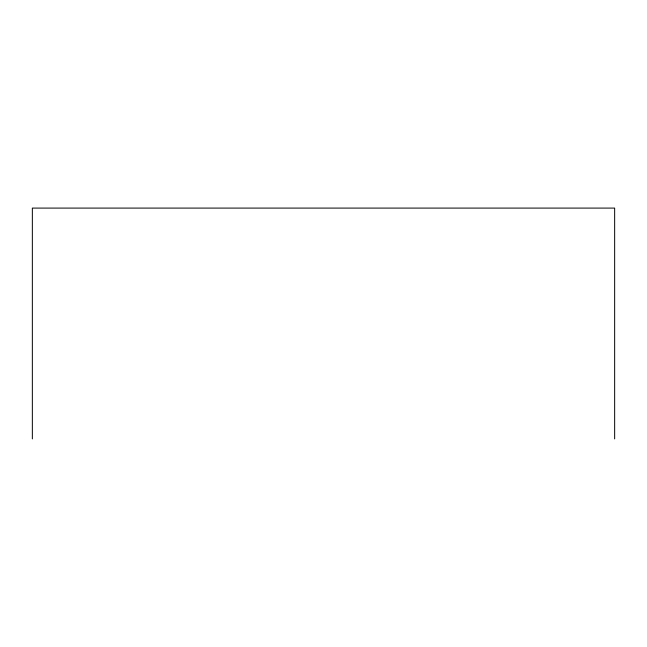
<?xml version="1.0" encoding="UTF-8"?>
<svg xmlns="http://www.w3.org/2000/svg" width="647" height="647" viewBox="0 0 647 647"><rect width="100%" height="100%" fill="white"/><g stroke="black" fill="none" stroke-linecap="round" stroke-linejoin="round"><path stroke-width="0.97" d="M614.65 438.909L614.65 208.091L32.35 208.091L32.35 438.909"/></g></svg>
